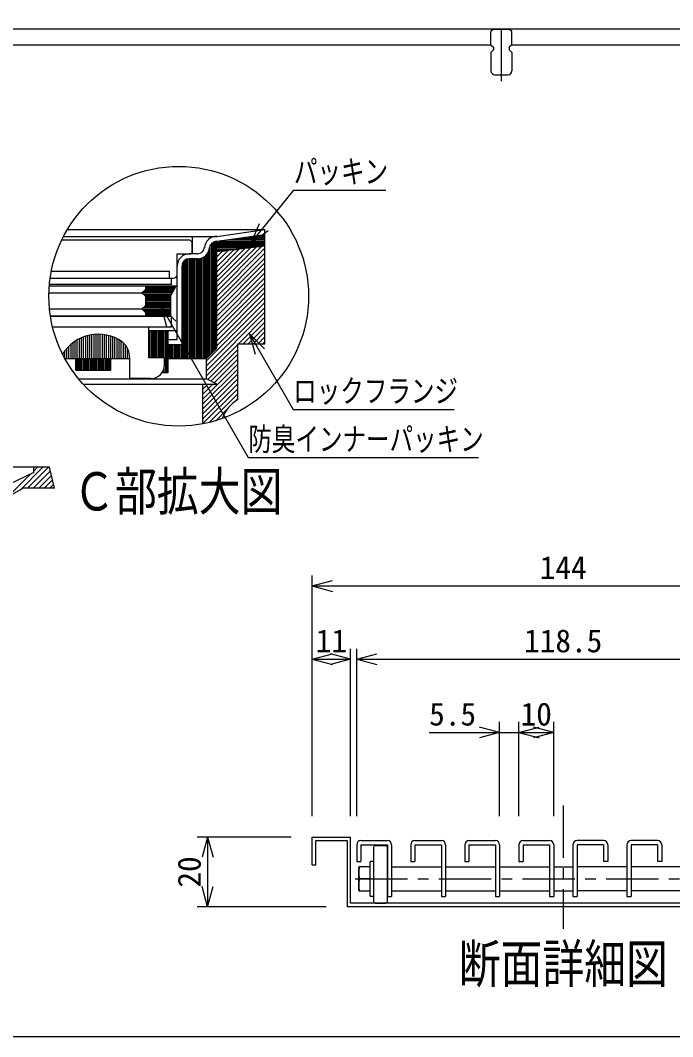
# Model space of a CAD drawing. Units: millimetres, scale not verified. Extents: x -1092 to 1092, y -744 to 696.
# Drawn here: x -460 to 39, y -744 to 33 of the extents above; entities that cross this region are included whole.
import ezdxf
from ezdxf.enums import TextEntityAlignment as Align

# ---------------------------------------------------------------- set-up
doc = ezdxf.new("R2010")
doc.units = ezdxf.units.MM
doc.header["$LTSCALE"] = 8
doc.linetypes.add('CHAIN1', pattern=[8, 5, -1, 1, -1])
for name, color, linetype in [('0-0_計極細', 2, 'Continuous'), ('0-1_計細線', 3, 'Continuous'), ('0-7_枠細線', 5, 'Continuous'), ('0-8_枠中線', 5, 'Continuous'), ('0-A_極細1', 7, 'Continuous'), ('0-D_寸法1', 7, 'Continuous'), ('0-E_極細4', 6, 'Continuous'), ('1-2_極細2', 2, 'Continuous'), ('1-3_細線2', 4, 'Continuous'), ('1-5_寸法2', 7, 'Continuous')]:
    doc.layers.add(name, color=color, linetype=linetype)
doc.styles.add('ＭＳ ゴシック', font='')
doc.styles.get('ＭＳ ゴシック').set_extended_font_data('MS Gothic')

msp = doc.modelspace()

# ---------------------------------------------------------------- linework, layer by layer
at = {"layer": '0-0_計極細', "linetype": 'CHAIN1'}
msp.add_line((-91.996, -13.261), (-91.996, 31.792), dxfattribs=at)
at = {"layer": '0-1_計細線'}
for p, q in [((-689.996, 26.534), (426.004, 26.534)), ((-97.996, 26.522), (-99.996, 24.522)), ((-99.996, 14.522), (-99.996, 24.522)), ((-97.996, 26.522), (-85.996, 26.522)), ((-83.996, 24.522), (-85.996, 26.522)), ((-83.996, 14.522), (-83.996, 24.522)), ((-646.996, 14.534), (-99.996, 14.534)), ((-99.996, 14.522), (-97.996, 12.522)), ((-97.996, 10.522), (-99.996, 8.522)), ((-99.996, 8.522), (-99.996, -5.478)), ((-97.996, 12.522), (-97.996, 10.522)), ((-83.996, 14.522), (-85.996, 12.522)), ((-85.996, 12.522), (-85.996, 10.522)), ((-85.996, 10.522), (-83.996, 8.522)), ((-83.996, 14.534), (426.004, 14.534)), ((-83.996, 8.522), (-83.996, -5.478)), ((-96.996, -8.478), (-86.996, -8.478))]:
    msp.add_line(p, q, dxfattribs=at)
for centre, start, end in [((-96.996, -5.478), 180, 270), ((-86.996, -5.478), 270, 360)]:
    msp.add_arc(centre, 3, start, end, dxfattribs=at)
at = {"layer": '0-8_枠中線'}
msp.add_lwpolyline([(-1092, -744), (-1092, 696), (1092, 696), (1092, -744)], close=True, dxfattribs=at)
at = {"layer": '0-A_極細1'}
for p, q in [((-426.906, -132.049), (-309.723, -132.049)), ((-423.968, -126.792), (-272.811, -126.792)), ((-328.278, -145.382), (-328.278, -132.049)), ((-309.723, -132.049), (-272.811, -126.792)), ((-309.723, -135.82), (-272.811, -130.563)), ((-278.067, -131.311), (-272.811, -131.311)), ((-272.811, -130.487), (-272.811, -126.792)), ((-272.811, -211.259), (-272.811, -126.868)), ((-428.242, -134.716), (-331.211, -134.716)), ((-328.545, -144.316), (-328.545, -137.382)), ((-314.635, -222.406), (-314.635, -138.692)), ((-313.568, -221.339), (-313.568, -137.311)), ((-312.502, -220.273), (-312.502, -136.52)), ((-311.435, -219.206), (-311.435, -136.05)), ((-310.368, -218.139), (-310.368, -135.82)), ((-309.723, -217.494), (-309.723, -135.782)), ((-309.723, -136.644), (-272.811, -136.644)), ((-309.723, -137.711), (-272.811, -137.711)), ((-309.723, -138.778), (-272.811, -138.778)), ((-272.811, -139.553), (-309.723, -143.82)), ((-309.723, -139.844), (-275.331, -139.844)), ((-309.723, -174.191), (-275.384, -139.851)), ((-308.023, -135.578), (-272.811, -135.578)), ((-300.534, -134.511), (-272.811, -134.511)), ((-293.045, -133.444), (-272.811, -133.444)), ((-285.556, -132.378), (-272.811, -132.378)), ((-324.325, -145.382), (-330.678, -145.382)), ((-318.902, -225.382), (-318.902, -147.315)), ((-317.835, -225.382), (-317.835, -146.38)), ((-316.768, -224.539), (-316.768, -145.059)), ((-315.702, -223.473), (-315.702, -142.85)), ((-309.723, -170.419), (-279.648, -140.343)), ((-309.723, -166.648), (-283.912, -140.836)), ((-309.723, -140.911), (-284.559, -140.911)), ((-309.723, -177.962), (-272.811, -141.05)), ((-309.723, -162.877), (-288.176, -141.329)), ((-309.723, -159.106), (-292.44, -141.822)), ((-309.723, -141.978), (-293.787, -141.978)), ((-309.723, -155.334), (-296.704, -142.315)), ((-309.723, -151.563), (-300.968, -142.808)), ((-309.723, -143.044), (-303.015, -143.044)), ((-309.723, -147.792), (-305.232, -143.301)), ((-309.723, -144.021), (-309.497, -143.794)), ((-309.723, -181.733), (-272.811, -144.821)), ((-340.011, -210.982), (-340.011, -154.716)), ((-336.278, -214.716), (-336.278, -154.716)), ((-335.968, -225.382), (-335.968, -152.879)), ((-334.902, -225.382), (-334.902, -151.039)), ((-333.835, -225.382), (-333.835, -150.09)), ((-332.768, -225.382), (-332.768, -149.52)), ((-331.702, -225.382), (-331.702, -149.21)), ((-324.325, -149.116), (-330.678, -149.116)), ((-330.635, -225.382), (-330.635, -149.116)), ((-329.568, -225.382), (-329.568, -149.116)), ((-328.502, -225.382), (-328.502, -149.116)), ((-327.435, -225.382), (-327.435, -149.116)), ((-326.368, -225.382), (-326.368, -149.116)), ((-325.302, -225.382), (-325.302, -149.116)), ((-324.235, -225.382), (-324.235, -149.115)), ((-323.168, -225.382), (-323.168, -149.042)), ((-322.102, -225.382), (-322.102, -148.839)), ((-321.035, -225.382), (-321.035, -148.498)), ((-319.968, -225.382), (-319.968, -148)), ((-309.723, -185.504), (-272.811, -148.592)), ((-309.723, -189.276), (-272.811, -152.364)), ((-436.234, -158.716), (-345.878, -158.716)), ((-345.878, -164.049), (-345.878, -158.716)), ((-309.723, -193.047), (-272.811, -156.135)), ((-309.723, -196.818), (-272.811, -159.906)), ((-437.773, -169.883), (-340.811, -169.883)), ((-344.278, -168.845), (-437.684, -168.845)), ((-437.131, -164.049), (-342.678, -164.049)), ((-364.278, -169.883), (-364.278, -172.55)), ((-364.278, -170.778), (-341.289, -170.778)), ((-345.078, -177.883), (-340.811, -169.883)), ((-344.278, -168.845), (-344.278, -164.049)), ((-309.723, -200.589), (-272.811, -163.677)), ((-309.723, -204.36), (-272.811, -167.448)), ((-438.057, -175.216), (-366.945, -175.216)), ((-366.945, -175.216), (-364.278, -172.55)), ((-364.278, -177.883), (-366.945, -175.216)), ((-366.773, -175.044), (-343.564, -175.044)), ((-366.05, -176.111), (-344.133, -176.111)), ((-365.706, -173.978), (-342.995, -173.978)), ((-364.983, -177.178), (-344.702, -177.178)), ((-364.64, -172.911), (-342.426, -172.911)), ((-364.278, -171.844), (-341.858, -171.844)), ((-364.278, -177.883), (-364.278, -184.816)), ((-364.278, -178.244), (-345.078, -178.244)), ((-345.078, -177.883), (-345.078, -192.816)), ((-309.723, -208.132), (-272.811, -171.22)), ((-309.723, -211.903), (-272.811, -174.991)), ((-365.173, -185.711), (-345.078, -185.711)), ((-364.278, -179.311), (-345.078, -179.311)), ((-364.278, -180.378), (-345.078, -180.378)), ((-364.278, -181.444), (-345.078, -181.444)), ((-364.278, -182.511), (-345.078, -182.511)), ((-364.278, -183.578), (-345.078, -183.578)), ((-364.278, -184.644), (-345.078, -184.644)), ((-317.611, -227.333), (-272.811, -182.533)), ((-317.611, -231.105), (-272.811, -186.305)), ((-309.723, -215.674), (-272.811, -178.762)), ((-437.621, -187.483), (-366.945, -187.483)), ((-436.954, -192.816), (-345.078, -192.816)), ((-344.278, -193.378), (-436.867, -193.378)), ((-366.583, -187.844), (-345.078, -187.844)), ((-366.24, -186.778), (-345.078, -186.778)), ((-365.517, -188.911), (-345.078, -188.911)), ((-364.45, -189.978), (-345.078, -189.978)), ((-364.278, -190.15), (-364.278, -192.816)), ((-364.278, -191.044), (-345.078, -191.044)), ((-364.278, -192.111), (-345.078, -192.111)), ((-344.278, -201.378), (-344.278, -193.378)), ((-317.611, -234.876), (-272.811, -190.076)), ((-293.184, -214.22), (-272.811, -193.847)), ((-361.611, -201.378), (-435.258, -201.378)), ((-344.278, -201.378), (-361.611, -201.378)), ((-361.611, -224.845), (-361.611, -201.378)), ((-289.413, -214.22), (-272.811, -197.618)), ((-285.642, -214.22), (-272.811, -201.39)), ((-413.147, -225.382), (-413.147, -209.551)), ((-411.547, -225.382), (-411.547, -208.899)), ((-409.947, -225.382), (-409.947, -208.345)), ((-408.347, -225.382), (-408.347, -207.883)), ((-406.747, -225.382), (-406.747, -207.51)), ((-405.147, -225.382), (-405.147, -207.221)), ((-403.547, -225.382), (-403.547, -207.016)), ((-401.947, -225.382), (-401.947, -206.892)), ((-400.347, -225.382), (-400.347, -206.849)), ((-398.747, -225.382), (-398.747, -206.885)), ((-397.147, -225.382), (-397.147, -207.002)), ((-395.547, -225.382), (-395.547, -207.2)), ((-393.947, -225.382), (-393.947, -207.481)), ((-392.347, -225.382), (-392.347, -207.847)), ((-390.747, -225.382), (-390.747, -208.301)), ((-389.147, -225.382), (-389.147, -208.847)), ((-387.547, -225.382), (-387.547, -209.49)), ((-361.611, -204.049), (-340.011, -204.049)), ((-361.568, -224.845), (-361.568, -204.049)), ((-360.502, -224.845), (-360.502, -204.049)), ((-359.435, -224.845), (-359.435, -204.049)), ((-358.368, -224.845), (-358.368, -204.049)), ((-357.302, -224.845), (-357.302, -204.049)), ((-356.235, -224.845), (-356.235, -204.049)), ((-355.168, -224.845), (-355.168, -204.049)), ((-354.102, -224.845), (-354.102, -204.049)), ((-353.035, -224.845), (-353.035, -204.049)), ((-351.968, -224.845), (-351.968, -204.049)), ((-350.902, -224.845), (-350.902, -204.049)), ((-349.835, -224.845), (-349.835, -204.049)), ((-348.768, -236.049), (-348.768, -204.049)), ((-347.702, -236.049), (-347.702, -204.049)), ((-346.945, -236.049), (-346.945, -204.049)), ((-281.871, -214.22), (-272.811, -205.161)), ((-278.099, -214.22), (-272.811, -208.932)), ((-422.747, -225.382), (-422.747, -216.064)), ((-421.147, -225.382), (-421.147, -214.59)), ((-419.547, -225.382), (-419.547, -213.301)), ((-417.947, -225.382), (-417.947, -212.169)), ((-416.347, -225.382), (-416.347, -211.176)), ((-414.747, -225.382), (-414.747, -210.307)), ((-385.947, -225.382), (-385.947, -210.237)), ((-384.347, -225.382), (-384.347, -211.096)), ((-382.747, -225.382), (-382.747, -212.078)), ((-381.147, -225.382), (-381.147, -213.351)), ((-379.547, -225.382), (-379.547, -215.153)), ((-346.945, -210.982), (-340.011, -210.982)), ((-346.945, -214.716), (-336.278, -214.716)), ((-346.635, -225.382), (-346.635, -214.716)), ((-345.568, -225.382), (-345.568, -214.716)), ((-344.502, -225.382), (-344.502, -214.716)), ((-343.435, -225.382), (-343.435, -214.716)), ((-342.368, -225.382), (-342.368, -214.716)), ((-341.302, -225.382), (-341.302, -214.716)), ((-340.235, -225.382), (-340.235, -214.716)), ((-339.168, -225.382), (-339.168, -214.716)), ((-338.102, -225.382), (-338.102, -214.716)), ((-337.035, -225.382), (-337.035, -214.716)), ((-317.611, -238.647), (-293.611, -214.647)), ((-309.723, -217.494), (-317.611, -225.382)), ((-293.611, -256.887), (-293.611, -214.22)), ((-274.328, -214.22), (-272.811, -212.703)), ((-427.547, -222.355), (-427.547, -222.104)), ((-425.947, -225.382), (-425.947, -219.741)), ((-424.347, -225.382), (-424.347, -217.761)), ((-377.947, -225.382), (-377.947, -217.73)), ((-376.347, -225.382), (-376.347, -223.359)), ((-316.617, -241.424), (-293.611, -218.418)), ((-314.17, -242.748), (-293.611, -222.19)), ((-425.963, -225.382), (-376.278, -225.382)), ((-417.418, -234.449), (-417.418, -225.382)), ((-417.035, -234.449), (-417.035, -225.382)), ((-415.968, -234.449), (-415.968, -225.382)), ((-414.902, -234.449), (-414.902, -225.382)), ((-413.835, -234.449), (-413.835, -225.382)), ((-412.768, -234.449), (-412.768, -225.382)), ((-411.702, -234.449), (-411.702, -225.382)), ((-410.635, -234.449), (-410.635, -225.382)), ((-409.568, -234.449), (-409.568, -225.382)), ((-408.502, -234.449), (-408.502, -225.382)), ((-407.435, -234.449), (-407.435, -225.382)), ((-406.368, -234.449), (-406.368, -225.382)), ((-405.302, -234.449), (-405.302, -225.382)), ((-404.235, -234.449), (-404.235, -225.382)), ((-403.168, -234.449), (-403.168, -225.382)), ((-402.102, -234.449), (-402.102, -225.382)), ((-401.035, -234.449), (-401.035, -225.382)), ((-399.968, -234.449), (-399.968, -225.382)), ((-398.902, -234.449), (-398.902, -225.382)), ((-397.835, -234.449), (-397.835, -225.382)), ((-396.768, -234.449), (-396.768, -225.382)), ((-395.702, -234.449), (-395.702, -225.382)), ((-394.635, -234.449), (-394.635, -225.382)), ((-393.568, -234.449), (-393.568, -225.382)), ((-392.502, -234.449), (-392.502, -225.382)), ((-391.435, -234.449), (-391.435, -225.382)), ((-390.751, -234.449), (-390.751, -225.382)), ((-376.278, -240.845), (-376.278, -225.382)), ((-349.835, -236.049), (-349.835, -232.351)), ((-346.945, -225.382), (-317.611, -225.382)), ((-320.278, -256.399), (-293.611, -229.732)), ((-311.723, -244.072), (-293.611, -225.961)), ((-417.418, -234.449), (-390.751, -234.449)), ((-415.495, -240.887), (-317.611, -240.887)), ((-360.278, -240.845), (-376.278, -240.845)), ((-351.372, -236.049), (-346.945, -236.049)), ((-350.902, -236.049), (-350.902, -235.264)), ((-320.278, -260.17), (-293.611, -233.503)), ((-320.278, -263.941), (-293.611, -237.275)), ((-411.778, -245.153), (-309.723, -245.153)), ((-320.278, -267.712), (-293.611, -241.046)), ((-320.278, -271.484), (-293.611, -244.817)), ((-320.278, -275.366), (-320.278, -245.153)), ((-320.278, -252.627), (-312.804, -245.153)), ((-320.278, -248.856), (-316.575, -245.153)), ((-320.278, -275.255), (-293.611, -248.588)), ((-315.615, -274.363), (-293.611, -252.359)), ((-295.722, -258.241), (-293.611, -256.131)), ((-310.456, -272.976), (-302.017, -264.537))]:
    msp.add_line(p, q, dxfattribs=at)
for points in [[(-340.011, -161.382), (-340.011, -145.382), (-329.611, -145.382)], [(-364.278, -190.15), (-366.945, -187.483), (-364.278, -184.816)], [(-293.611, -214.22), (-272.811, -214.22), (-272.811, -211.259)], [(-349.611, -230.178), (-349.611, -224.845), (-361.611, -224.845)], [(-309.723, -245.153), (-317.611, -240.887), (-317.611, -225.382)]]:
    msp.add_lwpolyline(points, dxfattribs=at)
msp.add_circle((-338.811, -177.83), 99.281, dxfattribs=at)
for centre, radius, start, end in [((-309.723, -141.382), 9.333, 90, 175.84901), ((-331.211, -137.382), 2.667, 24.05455, 90), ((-331.211, -137.382), 2.667, 0, 24.05455), ((-309.723, -141.382), 5.6, 90, 175.84901), ((-330.678, -154.716), 9.333, 90, 180), ((-329.611, -144.316), 1.067, 270, 360), ((-324.325, -140.049), 5.333, 270, 356.64911), ((-324.325, -140.049), 9.067, 270, 356.64911), ((-330.678, -154.716), 5.6, 90, 180), ((-342.678, -161.382), 2.667, 270, 360), ((-400.278, -238.849), 32, 55.16629, 148.68485), ((-392.278, -224.845), 16, 358.0749, 50.0295), ((-360.278, -230.178), 10.667, 270, 360), ((-280.278, -279.981), 26.667, 120, 161.13979)]:
    msp.add_arc(centre, radius, start, end, dxfattribs=at)
at = {"layer": '0-D_寸法1'}
for p, q in [((-283.443, -136.881), (-276.912, -122.275)), ((-283.443, -136.881), (-270.484, -127.497)), ((-352.302, -185.595), (-340.988, -196.909)), ((-352.302, -185.595), (-348.161, -201.05)), ((-284.542, -206.619), (-273.228, -217.932)), ((-284.542, -206.619), (-280.4, -222.073))]:
    msp.add_line(p, q, dxfattribs=at)
for points in [[(-283.443, -136.881), (-250.71, -96.591), (-180.31, -96.591)], [(-352.302, -185.595), (-285.589, -301.148), (-109.589, -301.148)], [(-284.542, -206.619), (-251.225, -264.319), (-128.025, -264.319)]]:
    msp.add_lwpolyline(points, dxfattribs=at)
at = {"layer": '0-E_極細4'}
for p, q in [((-449.713, -308.622), (-559.713, -308.622)), ((-459.898, -325.894), (-442.625, -308.622)), ((-454.383, -324.622), (-438.383, -308.622)), ((-449.713, -312.6), (-449.713, -308.622)), ((-449.713, -311.467), (-446.868, -308.622)), ((-469.775, -331.529), (-451.872, -313.626)), ((-450.14, -324.622), (-436.988, -311.47)), ((-445.897, -324.622), (-436.142, -314.867)), ((-441.655, -324.622), (-435.296, -318.263)), ((-433.713, -324.622), (-457.667, -324.622)), ((-437.412, -324.622), (-434.451, -321.66))]:
    msp.add_line(p, q, dxfattribs=at)
for points in [[(-433.713, -324.622), (-437.698, -308.622), (-449.713, -308.622)], [(-449.713, -312.6), (-487.547, -330.58), (-504.4, -331.525)], [(-457.667, -324.622), (-485.465, -340.479), (-536.658, -343.349)]]:
    msp.add_lwpolyline(points, dxfattribs=at)
at = {"layer": '1-2_極細2', "linetype": 'CHAIN1'}
for p, q in [((-44.685, -567.243), (-44.685, -661.636)), ((-203.885, -623.371), (115.564, -623.371))]:
    msp.add_line(p, q, dxfattribs=at)
at = {"layer": '1-2_極細2'}
for p, q in [((-234.018, -594.038), (-210.018, -594.038)), ((-234.018, -612.705), (-234.018, -594.038)), ((-210.018, -594.038), (-210.018, -644.705)), ((-207.352, -642.038), (-207.352, -591.371)), ((-236.685, -612.705), (-234.018, -612.705)), ((-192.543, -623.371), (-200.555, -623.371)), ((117.982, -642.038), (-207.352, -642.038))]:
    msp.add_line(p, q, dxfattribs=at)
for points in [[(-236.685, -612.705), (-236.685, -591.371), (-207.352, -591.371)], [(120.648, -594.038), (120.648, -644.705), (-210.018, -644.705)]]:
    msp.add_lwpolyline(points, dxfattribs=at)
for centre, start, end in [((-180.4, -618.704), 166.96433, 193.03802), ((-180.4, -628.039), 166.96198, 193.03567)]:
    msp.add_arc(centre, 20.688, start, end, dxfattribs=at)
at = {"layer": '1-3_細線2'}
for p, q in [((-202.685, -597.238), (-202.685, -610.038)), ((-199.485, -594.038), (-179.218, -594.038)), ((-199.485, -597.238), (-179.218, -597.238)), ((-199.485, -597.238), (-199.485, -610.038)), ((-180.552, -598.038), (-188.552, -598.038)), ((-179.218, -597.238), (-179.218, -636.705)), ((-176.018, -597.238), (-176.018, -636.705)), ((-161.352, -597.238), (-161.352, -610.038)), ((-158.152, -594.038), (-137.885, -594.038)), ((-158.152, -597.238), (-137.885, -597.238)), ((-158.152, -597.238), (-158.152, -610.038)), ((-137.885, -597.238), (-137.885, -636.705)), ((-134.685, -597.238), (-134.685, -636.705)), ((-120.018, -597.238), (-120.018, -610.038)), ((-116.818, -594.038), (-96.552, -594.038)), ((-116.818, -597.238), (-116.818, -610.038)), ((-93.352, -597.238), (-93.352, -636.705)), ((-78.685, -597.238), (-78.685, -610.038)), ((-75.485, -594.038), (-55.218, -594.038)), ((-75.485, -597.238), (-75.485, -610.038)), ((-52.018, -597.238), (-52.018, -636.705)), ((-37.352, -597.238), (-37.352, -636.705)), ((-13.885, -594.038), (-34.152, -594.038)), ((-13.885, -597.238), (-13.885, -610.038)), ((-10.685, -597.238), (-10.685, -610.038)), ((3.982, -597.238), (3.982, -636.705)), ((27.448, -594.038), (7.182, -594.038)), ((27.448, -597.238), (7.182, -597.238)), ((7.182, -597.238), (7.182, -636.705)), ((27.448, -597.238), (27.448, -610.038)), ((30.648, -597.238), (30.648, -610.038)), ((-189.885, -599.371), (-189.885, -640.705)), ((-179.218, -640.705), (-179.218, -599.371)), ((-202.685, -610.038), (-199.485, -610.038)), ((-192.543, -610.571), (-192.543, -624.705)), ((-189.885, -610.038), (-192.01, -610.038)), ((-161.352, -610.038), (-158.152, -610.038)), ((-120.018, -610.038), (-116.818, -610.038)), ((-78.685, -610.038), (-75.485, -610.038)), ((-10.685, -610.038), (-13.885, -610.038)), ((30.648, -610.038), (27.448, -610.038)), ((-201.088, -632.171), (-201.088, -614.571)), ((-192.543, -614.038), (-200.555, -614.038)), ((-176.018, -614.171), (-137.885, -614.171)), ((-134.685, -614.171), (-96.552, -614.171)), ((-93.352, -614.171), (-55.218, -614.171)), ((-52.018, -614.171), (-37.352, -614.171)), ((3.982, -614.171), (-34.152, -614.171)), ((45.315, -614.171), (7.182, -614.171)), ((-192.543, -624.705), (-192.543, -636.171)), ((-192.543, -632.705), (-200.555, -632.705)), ((-189.885, -636.705), (-192.01, -636.705)), ((-179.218, -636.705), (-176.018, -636.705)), ((-176.018, -632.571), (-137.885, -632.571)), ((-137.885, -636.705), (-134.685, -636.705)), ((-134.685, -632.571), (-96.552, -632.571)), ((-96.552, -636.705), (-93.352, -636.705)), ((-93.352, -632.571), (-55.218, -632.571)), ((-55.218, -636.705), (-52.018, -636.705)), ((-52.018, -632.571), (-37.352, -632.571)), ((-37.352, -636.705), (-34.152, -636.705)), ((3.982, -632.571), (-34.152, -632.571)), ((3.982, -636.705), (7.182, -636.705)), ((45.315, -632.571), (7.182, -632.571)), ((-188.552, -642.038), (-180.552, -642.038))]:
    msp.add_line(p, q, dxfattribs=at)
for points in [[(-116.818, -597.238), (-96.552, -597.238), (-96.552, -636.705)], [(-75.485, -597.238), (-55.218, -597.238), (-55.218, -636.705)], [(-13.885, -597.238), (-34.152, -597.238), (-34.152, -636.705)]]:
    msp.add_lwpolyline(points, dxfattribs=at)
for centre, radius, start, end in [((-199.485, -597.238), 3.2, 90, 180), ((-188.552, -599.371), 1.333, 90, 180), ((-180.552, -599.371), 1.333, 0, 90), ((-179.218, -597.238), 3.2, 360, 90), ((-158.152, -597.238), 3.2, 90, 180), ((-137.885, -597.238), 3.2, 360, 90), ((-116.818, -597.238), 3.2, 90, 180), ((-96.552, -597.238), 3.2, 360, 90), ((-75.485, -597.238), 3.2, 90, 180), ((-55.218, -597.238), 3.2, 360, 90), ((-34.152, -597.238), 3.2, 90, 180), ((-13.885, -597.238), 3.2, 0, 90), ((7.182, -597.238), 3.2, 90, 180), ((27.448, -597.238), 3.2, 0, 90), ((-192.01, -610.571), 0.533, 90, 180), ((-200.555, -614.571), 0.533, 90, 180), ((-200.555, -632.171), 0.533, 180, 270), ((-192.01, -636.171), 0.533, 180, 270), ((-188.552, -640.705), 1.333, 180, 270), ((-180.552, -640.705), 1.333, 270, 360)]:
    msp.add_arc(centre, radius, start, end, dxfattribs=at)
at = {"layer": '1-5_寸法2'}
for p, q in [((-236.685, -575.371), (-236.685, -391.371)), ((-236.685, -399.371), (-221.23, -395.23)), ((-236.685, -399.371), (-221.23, -403.513)), ((-236.685, -399.371), (147.315, -399.371)), ((-236.685, -575.371), (-236.685, -447.371)), ((-207.352, -575.371), (-207.352, -447.371)), ((-202.685, -575.371), (-202.685, -447.371)), ((-236.685, -455.371), (-221.23, -451.23)), ((-236.685, -455.371), (-221.23, -459.513)), ((-236.685, -455.371), (-207.352, -455.371)), ((-207.352, -455.371), (-222.806, -451.23)), ((-207.352, -455.371), (-222.806, -459.513)), ((-202.685, -455.371), (-187.23, -451.23)), ((-202.685, -455.371), (-187.23, -459.513)), ((-202.685, -455.371), (113.315, -455.371)), ((-93.352, -575.371), (-93.352, -503.371)), ((-78.685, -575.371), (-78.685, -503.371)), ((-52.018, -575.371), (-52.018, -503.371)), ((-147.269, -511.371), (-78.685, -511.371)), ((-93.352, -511.371), (-108.806, -507.23)), ((-93.352, -511.371), (-108.806, -515.513)), ((-78.685, -511.371), (-63.23, -507.23)), ((-78.685, -511.371), (-63.23, -515.513)), ((-78.685, -511.371), (-52.018, -511.371)), ((-52.018, -511.371), (-67.473, -507.23)), ((-52.018, -511.371), (-67.473, -515.513)), ((-252.685, -591.371), (-324.685, -591.371)), ((-316.685, -591.371), (-320.826, -606.826)), ((-316.685, -591.371), (-312.544, -606.826)), ((-316.685, -591.371), (-316.685, -644.705)), ((-316.685, -644.705), (-320.826, -629.25)), ((-316.685, -644.705), (-312.544, -629.25)), ((-226.018, -644.705), (-324.685, -644.705))]:
    msp.add_line(p, q, dxfattribs=at)

# ---------------------------------------------------------------- texts
at = {"layer": '0-7_枠細線', "style": 'ＭＳ ゴシック', "width": 0.8}
for s, p in [('Ｃ部拡大図', (-419.514, -350.476)), ('断面詳細図', (-124.685, -711.678))]:
    msp.add_text(s, height=29.33, dxfattribs=at).set_placement(p, align=Align.BOTTOM_LEFT)
at = {"layer": '0-D_寸法1', "style": 'ＭＳ ゴシック', "width": 0.75}
for s, p in [('パッキン', (-250.71, -96.591)), ('ロックフランジ', (-251.225, -264.319)), ('防臭インナーパッキン', (-285.589, -301.148))]:
    msp.add_text(s, height=17.6, dxfattribs=at).set_placement(p, align=Align.BOTTOM_LEFT)
at = {"layer": '1-5_寸法2', "style": 'ＭＳ ゴシック'}
for s, p in [('144', (-62.685, -399.371)), ('11', (-234.018, -455.371)), ('118.5', (-74.685, -455.371)), ('5.5', (-147.269, -511.371)), ('10', (-77.352, -511.371))]:
    msp.add_text(s, height=17.6, dxfattribs=at).set_placement(p, align=Align.BOTTOM_LEFT)
msp.add_text('20', height=17.6, rotation=90, dxfattribs=at).set_placement((-316.685, -630.038), align=Align.BOTTOM_LEFT)

doc.saveas('drawing.dxf')
